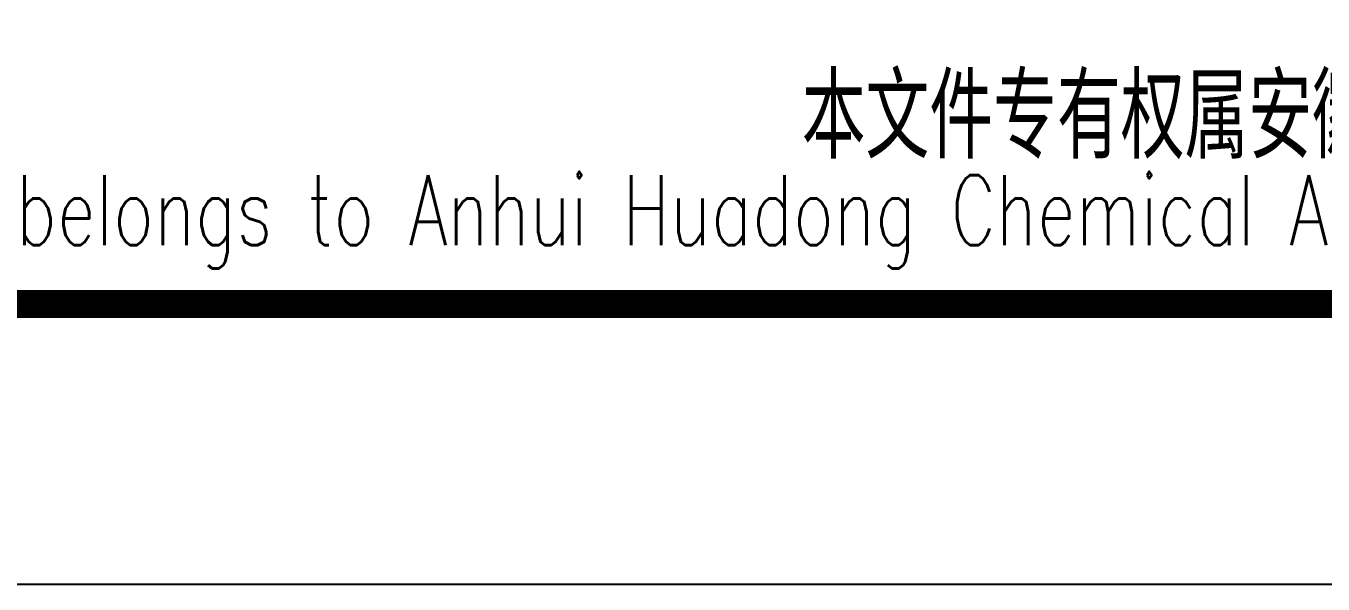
# Model space of a CAD drawing. Extents: x 4924227 to 5052693, y -485691 to -238224.
# Drawn here: x 5024355 to 5028991, y -485691 to -483698 of the extents above; entities that cross this region are included whole.
import ezdxf
from ezdxf.enums import TextEntityAlignment as Align

# ---------------------------------------------------------------- set-up
doc = ezdxf.new("R2010")
doc.units = 0
doc.header["$LTSCALE"] = 1000
doc.header["$MEASUREMENT"] = 0
doc.layers.get('0').update_dxf_attribs({"linetype": 'CONTINUOUS'})
doc.layers.add('PUB_TITLE', color=4, linetype='CONTINUOUS')
doc.styles.add('ECEC_TQ', font='txt_l.shx', dxfattribs={"bigfont": 'hztxt_l.shx'})
doc.styles.add('sceie', font='sceie.shx', dxfattribs={"bigfont": 'sceic.shx'})

msp = doc.modelspace()

# ---------------------------------------------------------------- linework, layer by layer
msp.add_line((5022551.5, -484690.7), (5040551.5, -484690.7))
at = {"layer": 'PUB_TITLE', "color": 4}
msp.add_lwpolyline([(4957451.5, -485690.7), (5041551.5, -485690.7), (5041551.5, -426290.7), (4957451.5, -426290.7)], close=True, dxfattribs=at)
at = {"layer": 'PUB_TITLE', "color": 4, "const_width": 100}
msp.add_lwpolyline([(4959951.5, -484690.7), (5040551.5, -484690.7), (5040551.5, -427290.7), (4959951.5, -427290.7)], close=True, dxfattribs=at)

# ---------------------------------------------------------------- texts
for s, height, style, width, p in [('本文件专有权属安徽华东化工医药工程有限责任公司所有,未经许可不得复制或转让给第三方', 300, 'sceie', 0.8, (5031722.6, -484039.7)), ('The proprietary right of this document belongs to Anhui Huadong Chemical And Medical Engineering  Co.,Ltd.  and any replication or transfer to the 3rd. side is forbidden without its permission. ', 250, 'ECEC_TQ', 0.72, (5031551.5, -484390.7))]:
    msp.add_text(s, height=height, dxfattribs=dict(style=style, width=width)).set_placement(p, align=Align.MIDDLE)

doc.saveas('drawing.dxf')
